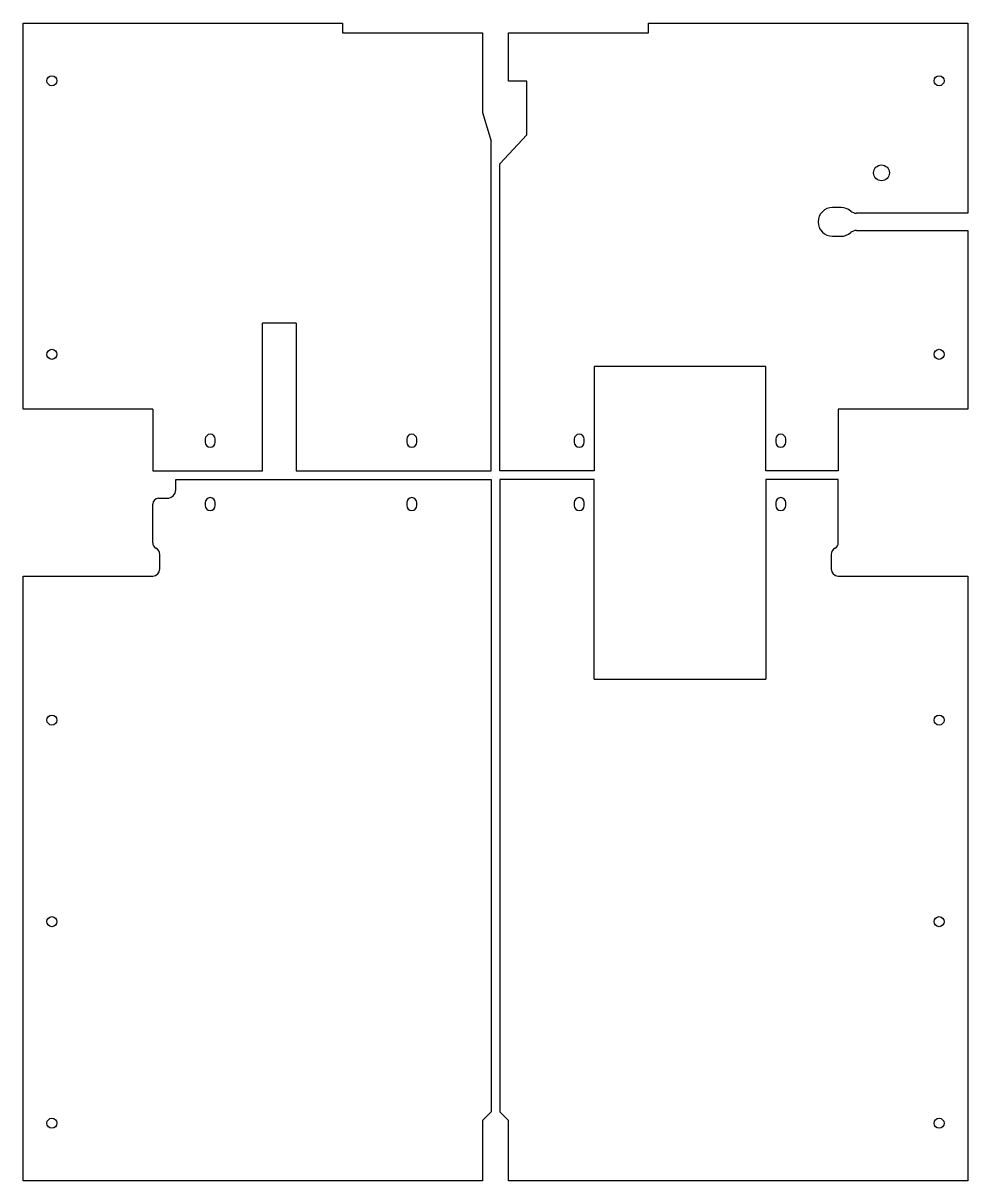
# Model space of a CAD drawing. Header units: millimetres. Extents: x -164 to 164, y -201 to 201.
import ezdxf

# ---------------------------------------------------------------- set-up
doc = ezdxf.new("R2010")
doc.units = ezdxf.units.MM
doc.header["$MEASUREMENT"] = 0

msp = doc.modelspace()

# ---------------------------------------------------------------- linework, layer by layer
for p, q in [((-164.1, 67), (-164.1, 201)), ((-164.1, 201), (-53.1, 201)), ((-53.1, 201), (-53.1, 197.6)), ((53.1, 197.6), (53.1, 201)), ((53.1, 201), (164.1, 201)), ((164.1, 201), (164.1, 135)), ((-53.1, 197.6), (-4.5, 197.6)), ((-4.5, 197.6), (-4.5, 170)), ((4.5, 180.8), (4.5, 197.6)), ((4.5, 197.6), (53.1, 197.6)), ((10.9, 180.8), (4.5, 180.8)), ((10.9, 162.2), (10.9, 180.8)), ((-4.5, 170), (-1.5, 160)), ((1.5, 152.2), (10.9, 162.2)), ((-1.5, 45.5), (-1.5, 160)), ((1.5, 45.5), (1.5, 152.2)), ((120.1, 137), (117.1, 137)), ((164.1, 135), (125.391503, 135)), ((125.391503, 129), (164.1, 129)), ((164.1, 129), (164.1, 67)), ((117.1, 127), (120.1, 127)), ((-69.3, 96.8), (-80.9, 96.8)), ((-80.9, 45.5), (-80.9, 96.8)), ((-69.3, 96.8), (-69.3, 45.5)), ((93.9, 81.8), (34.3, 81.8)), ((34.3, 81.8), (34.3, 45.5)), ((93.9, 45.5), (93.9, 81.8)), ((-119.1, 67), (-164.1, 67)), ((-119.1, 67), (-119.1, 45.5)), ((164.1, 67), (119.1, 67)), ((119.1, 67), (119.1, 45.5)), ((-119.1, 45.5), (-80.9, 45.5)), ((-69.3, 45.5), (-1.5, 45.5)), ((34.3, 45.5), (1.5, 45.5)), ((119.1, 45.5), (93.9, 45.5)), ((-111.1, 39), (-111.1, 42.5)), ((-111.1, 42.5), (-1.5, 42.5)), ((-1.5, 42.5), (-1.5, -177)), ((34.3, 42.5), (1.5, 42.5)), ((1.5, 42.5), (1.5, -177)), ((34.3, -26.8), (34.3, 42.5)), ((119.1, 42.5), (93.9, 42.5)), ((93.9, 42.5), (93.9, -26.8)), ((119.1, 20.531129), (119.1, 42.5)), ((-119.1, 20.531129), (-119.1, 34)), ((-117.1, 36), (-114.1, 36)), ((-116.6, 11.5), (-116.6, 16.5)), ((116.6, 16.5), (116.6, 11.5)), ((-164.1, -201), (-164.1, 9)), ((-164.1, 9), (-119.1, 9)), ((119.1, 9), (164.1, 9)), ((164.1, 9), (164.1, -201)), ((34.3, -26.8), (93.9, -26.8)), ((-1.5, -177), (-4.5, -180)), ((-4.5, -180), (-4.5, -201)), ((4.5, -180), (1.5, -177)), ((4.5, -201), (4.5, -180)), ((-4.5, -201), (-164.1, -201)), ((164.1, -201), (4.5, -201))]:
    msp.add_line(p, q)
at = {"flags": 128}
for points in [[(-100.85, 55.5, 1), (-97.35, 55.5), (-97.35, 56.5, 1), (-100.85, 56.5), (-100.85, 55.5)], [(-30.85, 55.5, 1), (-27.35, 55.5), (-27.35, 56.5, 1), (-30.85, 56.5), (-30.85, 55.5)], [(27.35, 55.5, 1), (30.85, 55.5), (30.85, 56.5, 1), (27.35, 56.5), (27.35, 55.5)], [(97.35, 55.5, 1), (100.85, 55.5), (100.85, 56.5, 1), (97.35, 56.5), (97.35, 55.5)], [(-100.85, 33.5, 1), (-97.35, 33.5), (-97.35, 34.5, 1), (-100.85, 34.5), (-100.85, 33.5)], [(-30.85, 33.5, 1), (-27.35, 33.5), (-27.35, 34.5, 1), (-30.85, 34.5), (-30.85, 33.5)], [(27.35, 33.5, 1), (30.85, 33.5), (30.85, 34.5, 1), (27.35, 34.5), (27.35, 33.5)], [(97.35, 33.5, 1), (100.85, 33.5), (100.85, 34.5, 1), (97.35, 34.5), (97.35, 33.5)]]:
    msp.add_lwpolyline(points, format="xyb", close=True, dxfattribs=at)
for centre, radius in [((-154.1, 181), 1.75), ((154.1, 181), 1.75), ((134.1, 149), 2.75), ((-154.1, 86), 1.75), ((154.1, 86), 1.75), ((-154.1, -41), 1.75), ((154.1, -41), 1.75), ((-154.1, -111), 1.75), ((154.1, -111), 1.75), ((-154.1, -181), 1.75), ((154.1, -181), 1.75)]:
    msp.add_circle(centre, radius)
for centre, radius, start, end in [((117.1, 132), 5, 90, 270), ((120.1, 132), 5, 48.590378, 90), ((125.391503, 138), 3, 228.590378, 270), ((125.391503, 126), 3, 90, 131.409622), ((120.1, 132), 5, 270, 311.409622), ((-114.1, 39), 3, 270, 0), ((-117.1, 34), 2, 90, 180), ((-117.1, 20.531129), 2, 180, 243.6122), ((117.1, 20.531129), 2, 296.3878, 0), ((-119.1, 16.5), 2.5, 0, 63.6122), ((119.1, 16.5), 2.5, 116.3878, 180), ((-119.1, 11.5), 2.5, 270, 0), ((119.1, 11.5), 2.5, 180, 270)]:
    msp.add_arc(centre, radius, start, end)

doc.saveas('drawing.dxf')
